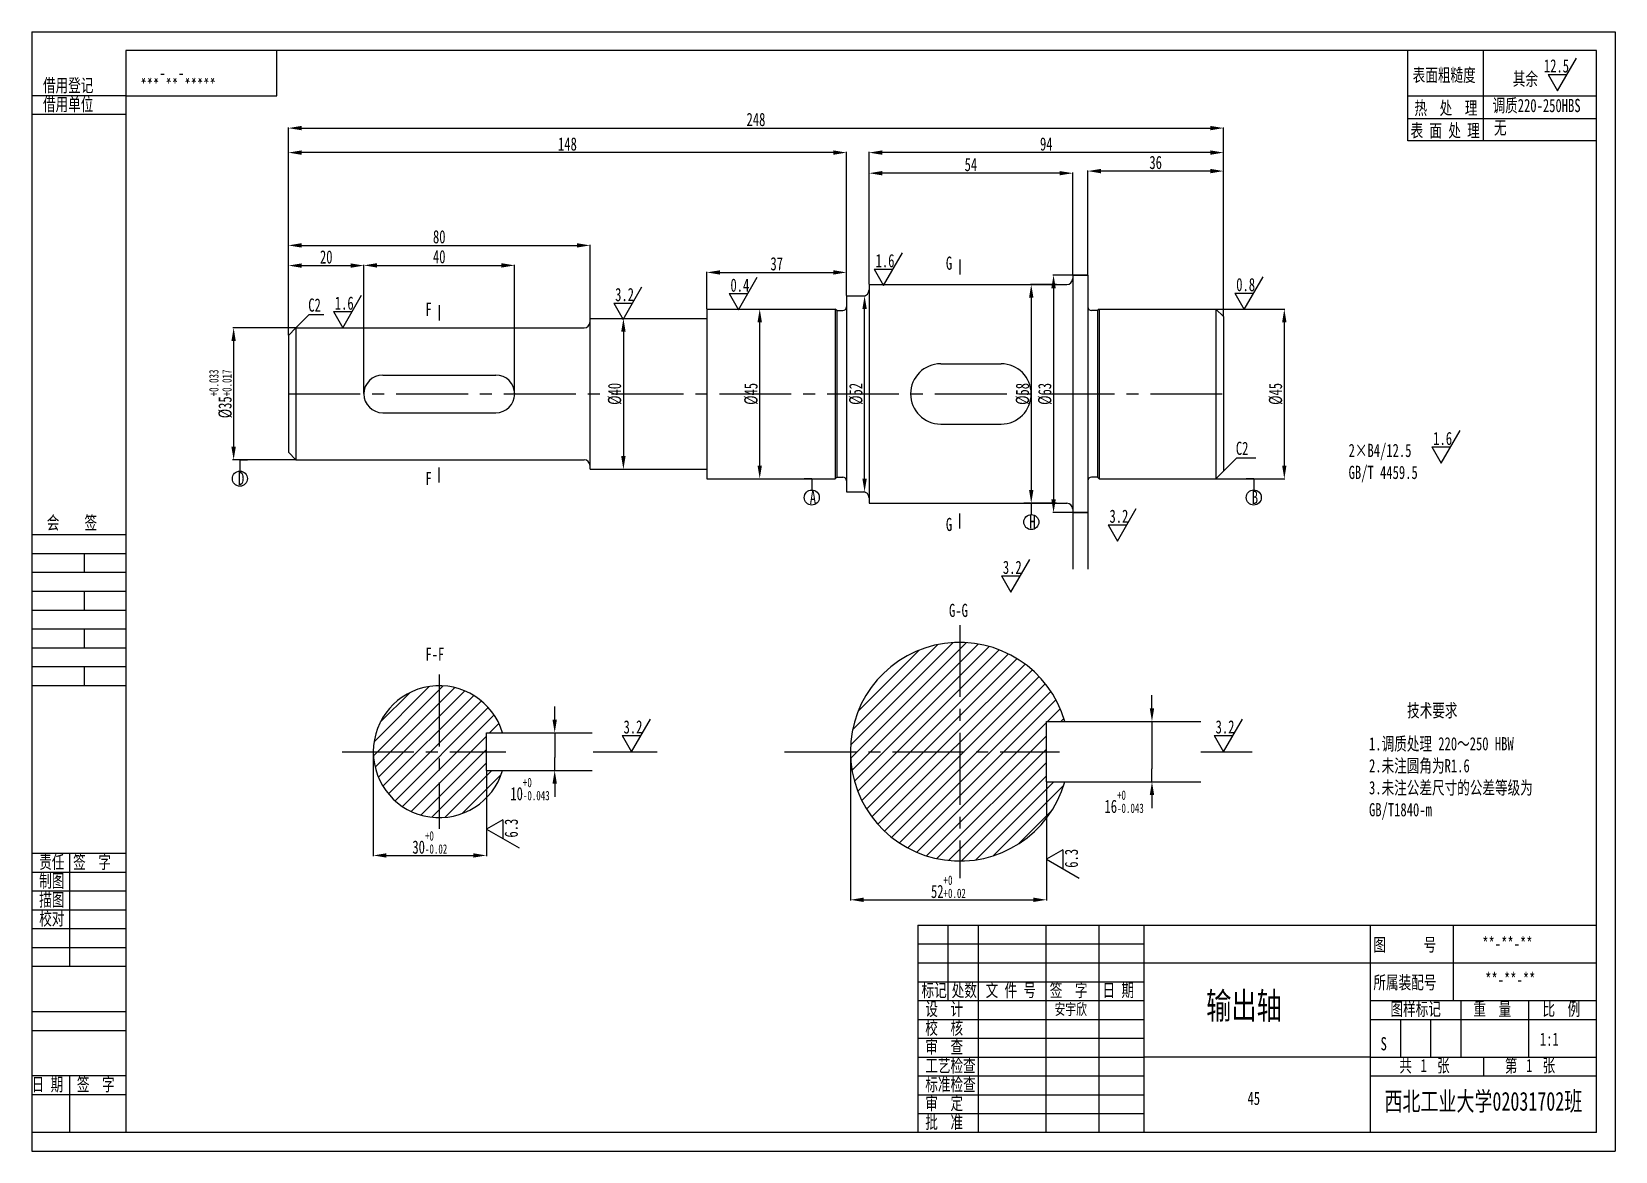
# Model space of a CAD drawing. Header units: inches. Extents: x 0 to 420, y 0 to 297.
import ezdxf

# ---------------------------------------------------------------- set-up
doc = ezdxf.new("R2010")
doc.units = ezdxf.units.IN
doc.header["$MEASUREMENT"] = 0
doc.linetypes.add('CENTER2', pattern=[28.575, 19.05, -3.175, 3.175, -3.175])
doc.layers.add('AM_6', color=140, linetype='Continuous', lineweight=30)
for name, color, linetype in [('中心线', 10, 'CENTER2'), ('文字层', 7, 'Continuous'), ('标注层', 7, 'Continuous'), ('粗实线', 5, 'Continuous'), ('细实线', 7, 'Continuous')]:
    doc.layers.add(name, color=color, linetype=linetype)
doc.styles.get("Standard").update_dxf_attribs({"font": ''})
doc.styles.add('仿宋3', font='', dxfattribs={"width": 0.7, "height": 3})
doc.styles.add('仿宋3.5', font='', dxfattribs={"width": 0.7, "height": 3.5})
doc.styles.add('仿宋5', font='', dxfattribs={"width": 0.7, "height": 5})
doc.styles.add('仿宋7', font='', dxfattribs={"width": 0.7, "height": 7})
doc.styles.get('Standard').set_extended_font_data('SimSun')
doc.styles.get('仿宋3').set_extended_font_data('FangSong_GB2312')
doc.styles.get('仿宋3.5').set_extended_font_data('FangSong')
doc.styles.get('仿宋5').set_extended_font_data('FangSong')
doc.styles.get('仿宋7').set_extended_font_data('FangSong')
doc.dimstyles.new('Scale_1_1_φ$0', dxfattribs={"dimtxt": 3.5, "dimasz": 3.5, "dimexe": 0.18, "dimexo": 0.0625, "dimgap": 0.5, "dimtad": 1, "dimtoh": 1, "dimdec": 3, "dimdsep": 46, "dimtxsty": '仿宋3.5', "dimcen": 0.09, "dimadec": 0, "dimazin": 2, "dimtp": 0.089, "dimtfac": 0.7, "dimtdec": 3, "dimtmove": 2, "dimatfit": 3, "dimfxl": 1, "dimarcsym": 0})

# ---------------------------------------------------------------- blocks, each defined once
blk = doc.blocks.new('*D4')
at = {"layer": 'Defpoints', "color": 0, "transparency": 16777216}
for p in [(316.27, 271.42), (316.27, 221.42), (68.27, 216.42)]:
    blk.add_point(p, dxfattribs=at)
at = {"layer": '标注层', "color": 0, "lineweight": -2, "transparency": 16777216}
for p, q in [((68.27, 216.48), (68.27, 271.6)), ((71.77, 271.42), (312.77, 271.42)), ((316.27, 221.48), (316.27, 271.6))]:
    blk.add_line(p, q, dxfattribs=at)
at = {"layer": '标注层', "color": 0, "transparency": 16777216}
for points in [[(71.77, 272), (71.77, 270.84), (68.27, 271.42)], [(312.77, 272), (312.77, 270.84), (316.27, 271.42)]]:
    blk.add_solid(points, dxfattribs=at)
at = {"layer": '标注层', "color": 0, "transparency": 16777216, "insert": (192.27, 273.69), "char_height": 3.5, "attachment_point": 5, "style": '仿宋3.5'}
blk.add_mtext('248', dxfattribs=at)
blk = doc.blocks.new('*D5')
at = {"layer": 'Defpoints', "color": 0, "transparency": 16777216}
for p in [(280.27, 260.02), (280.27, 232.42), (316.27, 221.42)]:
    blk.add_point(p, dxfattribs=at)
at = {"layer": '标注层', "color": 0, "lineweight": -2, "transparency": 16777216}
for p, q in [((280.27, 232.48), (280.27, 260.2)), ((312.77, 260.02), (283.77, 260.02)), ((316.27, 221.48), (316.27, 260.2))]:
    blk.add_line(p, q, dxfattribs=at)
at = {"layer": '标注层', "color": 0, "transparency": 16777216}
for points in [[(283.77, 260.6), (283.77, 259.43), (280.27, 260.02)], [(312.77, 260.6), (312.77, 259.43), (316.27, 260.02)]]:
    blk.add_solid(points, dxfattribs=at)
at = {"layer": '标注层', "color": 0, "transparency": 16777216, "insert": (298.27, 262.29), "char_height": 3.5, "attachment_point": 5, "style": '仿宋3.5'}
blk.add_mtext('36', dxfattribs=at)
blk = doc.blocks.new('*D6')
at = {"layer": 'Defpoints', "color": 0, "transparency": 16777216}
for p in [(148.27, 240.31), (148.27, 220.92), (68.27, 216.42)]:
    blk.add_point(p, dxfattribs=at)
at = {"layer": '标注层', "color": 0, "lineweight": -2, "transparency": 16777216}
for p, q in [((68.27, 216.48), (68.27, 240.49)), ((71.77, 240.31), (144.77, 240.31)), ((148.27, 220.98), (148.27, 240.49))]:
    blk.add_line(p, q, dxfattribs=at)
at = {"layer": '标注层', "color": 0, "transparency": 16777216}
for points in [[(71.77, 240.89), (71.77, 239.73), (68.27, 240.31)], [(144.77, 240.89), (144.77, 239.73), (148.27, 240.31)]]:
    blk.add_solid(points, dxfattribs=at)
at = {"layer": '标注层', "color": 0, "transparency": 16777216, "insert": (108.27, 242.58), "char_height": 3.5, "attachment_point": 5, "style": '仿宋3.5'}
blk.add_mtext('80', dxfattribs=at)
blk = doc.blocks.new('*D7')
at = {"layer": 'Defpoints', "color": 0, "transparency": 16777216}
for p in [(128.27, 235.01), (88.27, 200.92), (128.27, 200.92)]:
    blk.add_point(p, dxfattribs=at)
at = {"layer": '标注层', "color": 0, "lineweight": -2, "transparency": 16777216}
for p, q in [((88.27, 200.98), (88.27, 235.19)), ((91.77, 235.01), (124.77, 235.01)), ((128.27, 200.98), (128.27, 235.19))]:
    blk.add_line(p, q, dxfattribs=at)
at = {"layer": '标注层', "color": 0, "transparency": 16777216}
for points in [[(91.77, 235.59), (91.77, 234.42), (88.27, 235.01)], [(124.77, 235.59), (124.77, 234.42), (128.27, 235.01)]]:
    blk.add_solid(points, dxfattribs=at)
at = {"layer": '标注层', "color": 0, "transparency": 16777216, "insert": (108.27, 237.28), "char_height": 3.5, "attachment_point": 5, "style": '仿宋3.5'}
blk.add_mtext('40', dxfattribs=at)
blk = doc.blocks.new('*D8')
at = {"layer": 'Defpoints', "color": 0, "transparency": 16777216}
for p in [(88.27, 234.95), (68.27, 216.42), (88.27, 200.92)]:
    blk.add_point(p, dxfattribs=at)
at = {"layer": '标注层', "color": 0, "lineweight": -2, "transparency": 16777216}
for p, q in [((68.27, 216.48), (68.27, 235.13)), ((71.77, 234.95), (84.77, 234.95)), ((88.27, 200.98), (88.27, 235.13))]:
    blk.add_line(p, q, dxfattribs=at)
at = {"layer": '标注层', "color": 0, "transparency": 16777216}
for points in [[(71.77, 235.53), (71.77, 234.37), (68.27, 234.95)], [(84.77, 235.53), (84.77, 234.37), (88.27, 234.95)]]:
    blk.add_solid(points, dxfattribs=at)
at = {"layer": '标注层', "color": 0, "transparency": 16777216, "insert": (78.3, 237.22), "char_height": 3.5, "attachment_point": 5, "style": '仿宋3.5'}
blk.add_mtext('20', dxfattribs=at)
blk = doc.blocks.new('*D9')
at = {"layer": 'Defpoints', "color": 0, "transparency": 16777216}
for p in [(216.27, 233.14), (216.27, 226.92), (179.27, 223.42)]:
    blk.add_point(p, dxfattribs=at)
at = {"layer": '标注层', "color": 0, "lineweight": -2, "transparency": 16777216}
for p, q in [((179.27, 223.48), (179.27, 233.32)), ((182.77, 233.14), (212.77, 233.14)), ((216.27, 226.98), (216.27, 233.32))]:
    blk.add_line(p, q, dxfattribs=at)
at = {"layer": '标注层', "color": 0, "transparency": 16777216}
for points in [[(182.77, 233.72), (182.77, 232.55), (179.27, 233.14)], [(212.77, 233.72), (212.77, 232.55), (216.27, 233.14)]]:
    blk.add_solid(points, dxfattribs=at)
at = {"layer": '标注层', "color": 0, "transparency": 16777216, "insert": (197.77, 235.41), "char_height": 3.5, "attachment_point": 5, "style": '仿宋3.5'}
blk.add_mtext('37', dxfattribs=at)
blk = doc.blocks.new('*D10')
at = {"layer": 'Defpoints', "color": 0, "transparency": 16777216}
for p in [(68.27, 264.92), (216.27, 226.92), (68.27, 216.42)]:
    blk.add_point(p, dxfattribs=at)
at = {"layer": '标注层', "color": 0, "lineweight": -2, "transparency": 16777216}
for p, q in [((68.27, 216.48), (68.27, 265.1)), ((212.77, 264.92), (71.77, 264.92)), ((216.27, 226.98), (216.27, 265.1))]:
    blk.add_line(p, q, dxfattribs=at)
at = {"layer": '标注层', "color": 0, "transparency": 16777216}
for points in [[(71.77, 265.51), (71.77, 264.34), (68.27, 264.92)], [(212.77, 265.51), (212.77, 264.34), (216.27, 264.92)]]:
    blk.add_solid(points, dxfattribs=at)
at = {"layer": '标注层', "color": 0, "transparency": 16777216, "insert": (142.27, 267.19), "char_height": 3.5, "attachment_point": 5, "style": '仿宋3.5'}
blk.add_mtext('148', dxfattribs=at)
blk = doc.blocks.new('*D11')
at = {"layer": 'Defpoints', "color": 0, "transparency": 16777216}
for p in [(222.27, 264.92), (222.27, 229.92), (316.27, 221.42)]:
    blk.add_point(p, dxfattribs=at)
at = {"layer": '标注层', "color": 0, "lineweight": -2, "transparency": 16777216}
for p, q in [((222.27, 229.98), (222.27, 265.1)), ((312.77, 264.92), (225.77, 264.92)), ((316.27, 221.48), (316.27, 265.1))]:
    blk.add_line(p, q, dxfattribs=at)
at = {"layer": '标注层', "color": 0, "transparency": 16777216}
for points in [[(225.77, 265.51), (225.77, 264.34), (222.27, 264.92)], [(312.77, 265.51), (312.77, 264.34), (316.27, 264.92)]]:
    blk.add_solid(points, dxfattribs=at)
at = {"layer": '标注层', "color": 0, "transparency": 16777216, "insert": (269.27, 267.19), "char_height": 3.5, "attachment_point": 5, "style": '仿宋3.5'}
blk.add_mtext('94', dxfattribs=at)
blk = doc.blocks.new('*D12')
at = {"layer": 'Defpoints', "color": 0, "transparency": 16777216}
for p in [(125.04, 111), (125.04, 101), (138.89, 101)]:
    blk.add_point(p, dxfattribs=at)
at = {"layer": '标注层', "color": 0, "lineweight": -2, "transparency": 16777216}
for p, q in [((138.89, 114.5), (138.89, 118)), ((125.11, 111), (139.07, 111)), ((138.89, 111), (138.89, 107.5)), ((138.89, 107.5), (138.89, 104.5)), ((125.11, 101), (139.07, 101)), ((138.89, 101), (138.89, 104.5)), ((138.89, 97.5), (138.89, 94))]:
    blk.add_line(p, q, dxfattribs=at)
at = {"layer": '标注层', "color": 0, "transparency": 16777216}
for points in [[(138.31, 114.5), (139.47, 114.5), (138.89, 111)], [(138.31, 97.5), (139.47, 97.5), (138.89, 101)]]:
    blk.add_solid(points, dxfattribs=at)
at = {"layer": '标注层', "color": 0, "transparency": 16777216, "insert": (132.34, 96.07), "char_height": 3.5, "attachment_point": 5, "style": '仿宋3.5'}
blk.add_mtext('10{}{\\H0.71x;\\C92;\\S+0^ -0.043;}', dxfattribs=at)
blk = doc.blocks.new('*D13')
at = {"layer": 'Defpoints', "color": 0, "transparency": 16777216}
for p in [(90.77, 106), (120.77, 101), (120.77, 78.49)]:
    blk.add_point(p, dxfattribs=at)
at = {"layer": '标注层', "color": 0, "lineweight": -2, "transparency": 16777216}
for p, q in [((90.77, 105.94), (90.77, 78.31)), ((120.77, 100.94), (120.77, 78.31)), ((94.27, 78.49), (117.27, 78.49))]:
    blk.add_line(p, q, dxfattribs=at)
at = {"layer": '标注层', "color": 0, "transparency": 16777216}
for points in [[(94.27, 79.07), (94.27, 77.91), (90.77, 78.49)], [(117.27, 79.07), (117.27, 77.91), (120.77, 78.49)]]:
    blk.add_solid(points, dxfattribs=at)
at = {"layer": '标注层', "color": 0, "transparency": 16777216, "insert": (105.77, 81.91), "char_height": 3.5, "attachment_point": 5, "style": '仿宋3.5'}
blk.add_mtext('30{}{\\H0.71x;\\C92;\\S+0^ -0.02;}', dxfattribs=at)
blk = doc.blocks.new('*D14')
at = {"layer": 'Defpoints', "color": 0, "transparency": 16777216}
for p in [(274.18, 114), (274.18, 98), (297.29, 98)]:
    blk.add_point(p, dxfattribs=at)
at = {"layer": '细实线', "color": 0, "lineweight": -2, "transparency": 16777216}
for p, q in [((297.29, 117.5), (297.29, 121)), ((274.24, 114), (297.47, 114)), ((297.29, 114), (297.29, 110.5)), ((297.29, 110.5), (297.29, 101.5)), ((297.29, 98), (297.29, 101.5)), ((274.24, 98), (297.47, 98)), ((297.29, 94.5), (297.29, 91))]:
    blk.add_line(p, q, dxfattribs=at)
at = {"layer": '细实线', "color": 0, "transparency": 16777216}
for points in [[(296.71, 117.5), (297.88, 117.5), (297.29, 114)], [(296.71, 94.5), (297.88, 94.5), (297.29, 98)]]:
    blk.add_solid(points, dxfattribs=at)
at = {"layer": '细实线', "color": 0, "transparency": 16777216, "insert": (289.91, 92.72), "char_height": 3.5, "attachment_point": 5, "style": '仿宋3.5'}
blk.add_mtext('16{}{\\H0.71x;\\C92;\\S+0^ -0.043;}', dxfattribs=at)
blk = doc.blocks.new('*D15')
at = {"layer": 'Defpoints', "color": 0, "transparency": 16777216}
for p in [(217.31, 106), (269.31, 98), (269.31, 66.72)]:
    blk.add_point(p, dxfattribs=at)
at = {"layer": '细实线', "color": 0, "lineweight": -2, "transparency": 16777216}
for p, q in [((217.31, 105.94), (217.31, 66.54)), ((269.31, 97.94), (269.31, 66.54)), ((220.81, 66.72), (265.81, 66.72))]:
    blk.add_line(p, q, dxfattribs=at)
at = {"layer": '细实线', "color": 0, "transparency": 16777216}
for points in [[(220.81, 67.3), (220.81, 66.14), (217.31, 66.72)], [(265.81, 67.3), (265.81, 66.14), (269.31, 66.72)]]:
    blk.add_solid(points, dxfattribs=at)
at = {"layer": '细实线', "color": 0, "transparency": 16777216, "insert": (243.31, 70.15), "char_height": 3.5, "attachment_point": 5, "style": '仿宋3.5'}
blk.add_mtext('52{}{\\H0.71x;\\C92;\\S+0^ +0.02;}', dxfattribs=at)
blk = doc.blocks.new('*D16')
at = {"layer": 'Defpoints', "color": 0, "transparency": 16777216}
for p in [(222.27, 259.46), (276.27, 232.42), (222.27, 229.92)]:
    blk.add_point(p, dxfattribs=at)
at = {"layer": '标注层', "color": 0, "lineweight": -2, "transparency": 16777216}
for p, q in [((222.27, 229.98), (222.27, 259.64)), ((272.77, 259.46), (225.77, 259.46)), ((276.27, 232.48), (276.27, 259.64))]:
    blk.add_line(p, q, dxfattribs=at)
at = {"layer": '标注层', "color": 0, "transparency": 16777216}
for points in [[(225.77, 260.04), (225.77, 258.88), (222.27, 259.46)], [(272.77, 260.04), (272.77, 258.88), (276.27, 259.46)]]:
    blk.add_solid(points, dxfattribs=at)
at = {"layer": '标注层', "color": 0, "transparency": 16777216, "insert": (249.27, 261.73), "char_height": 3.5, "attachment_point": 5, "style": '仿宋3.5'}
blk.add_mtext('54', dxfattribs=at)
blk = doc.blocks.new('*D17')
at = {"layer": 'Defpoints', "color": 0, "transparency": 16777216}
for p in [(70.27, 218.42), (53.74, 183.42), (70.27, 183.42)]:
    blk.add_point(p, dxfattribs=at)
at = {"layer": '标注层', "color": 0, "lineweight": -2, "transparency": 16777216}
for p, q in [((70.21, 218.42), (53.56, 218.42)), ((53.74, 214.92), (53.74, 186.92)), ((70.21, 183.42), (53.56, 183.42))]:
    blk.add_line(p, q, dxfattribs=at)
at = {"layer": '标注层', "color": 0, "transparency": 16777216}
for points in [[(53.15, 214.92), (54.32, 214.92), (53.74, 218.42)], [(53.15, 186.92), (54.32, 186.92), (53.74, 183.42)]]:
    blk.add_solid(points, dxfattribs=at)
at = {"layer": '标注层', "color": 0, "transparency": 16777216, "insert": (50.3, 200.92), "char_height": 3.5, "attachment_point": 5, "rotation": 90, "style": '仿宋3.5'}
blk.add_mtext('%%c35{}{\\H0.71x;\\C92;\\S+0.033^ +0.017;}', dxfattribs=at)
blk = doc.blocks.new('*D18')
at = {"layer": 'Defpoints', "color": 0, "transparency": 16777216}
for p in [(148.27, 220.92), (148.27, 180.92), (157.11, 180.92)]:
    blk.add_point(p, dxfattribs=at)
at = {"layer": '标注层', "color": 0, "lineweight": -2, "transparency": 16777216}
for p, q in [((148.34, 220.92), (157.29, 220.92)), ((157.11, 217.42), (157.11, 184.42)), ((148.34, 180.92), (157.29, 180.92))]:
    blk.add_line(p, q, dxfattribs=at)
at = {"layer": '标注层', "color": 0, "transparency": 16777216}
for points in [[(156.53, 217.42), (157.7, 217.42), (157.11, 220.92)], [(156.53, 184.42), (157.7, 184.42), (157.11, 180.92)]]:
    blk.add_solid(points, dxfattribs=at)
at = {"layer": '标注层', "color": 0, "transparency": 16777216, "insert": (154.84, 200.92), "char_height": 3.5, "attachment_point": 5, "rotation": 90, "style": '仿宋3.5'}
blk.add_mtext('%%c40', dxfattribs=at)
blk = doc.blocks.new('*D19')
at = {"layer": 'Defpoints', "color": 0, "transparency": 16777216}
for p in [(179.27, 223.42), (193.27, 223.42), (179.27, 178.42)]:
    blk.add_point(p, dxfattribs=at)
at = {"layer": '标注层', "color": 0, "lineweight": -2, "transparency": 16777216}
for p, q in [((179.34, 223.42), (193.45, 223.42)), ((193.27, 181.92), (193.27, 219.92)), ((179.34, 178.42), (193.45, 178.42))]:
    blk.add_line(p, q, dxfattribs=at)
at = {"layer": '标注层', "color": 0, "transparency": 16777216}
for points in [[(192.68, 219.92), (193.85, 219.92), (193.27, 223.42)], [(192.68, 181.92), (193.85, 181.92), (193.27, 178.42)]]:
    blk.add_solid(points, dxfattribs=at)
at = {"layer": '标注层', "color": 0, "transparency": 16777216, "insert": (191, 200.92), "char_height": 3.5, "attachment_point": 5, "rotation": 90, "style": '仿宋3.5'}
blk.add_mtext('%%c45', dxfattribs=at)
blk = doc.blocks.new('*D20')
at = {"layer": 'Defpoints', "color": 0, "transparency": 16777216}
for p in [(216.27, 226.92), (221.08, 226.92), (216.27, 174.92)]:
    blk.add_point(p, dxfattribs=at)
at = {"layer": '标注层', "color": 0, "lineweight": -2, "transparency": 16777216}
for p, q in [((216.34, 226.92), (221.26, 226.92)), ((221.08, 178.42), (221.08, 223.42)), ((216.34, 174.92), (221.26, 174.92))]:
    blk.add_line(p, q, dxfattribs=at)
at = {"layer": '标注层', "color": 0, "transparency": 16777216}
for points in [[(220.49, 223.42), (221.66, 223.42), (221.08, 226.92)], [(220.49, 178.42), (221.66, 178.42), (221.08, 174.92)]]:
    blk.add_solid(points, dxfattribs=at)
at = {"layer": '标注层', "color": 0, "transparency": 16777216, "insert": (218.81, 200.92), "char_height": 3.5, "attachment_point": 5, "rotation": 90, "style": '仿宋3.5'}
blk.add_mtext('%%c52', dxfattribs=at)
blk = doc.blocks.new('*D21')
at = {"layer": 'Defpoints', "color": 0, "transparency": 16777216}
for p in [(272.05, 229.92), (265.27, 171.92), (272.05, 171.92)]:
    blk.add_point(p, dxfattribs=at)
at = {"layer": '标注层', "color": 0, "lineweight": -2, "transparency": 16777216}
for p, q in [((271.99, 229.92), (265.09, 229.92)), ((265.27, 226.42), (265.27, 175.42)), ((271.99, 171.92), (265.09, 171.92))]:
    blk.add_line(p, q, dxfattribs=at)
at = {"layer": '标注层', "color": 0, "transparency": 16777216}
for points in [[(264.69, 226.42), (265.86, 226.42), (265.27, 229.92)], [(264.69, 175.42), (265.86, 175.42), (265.27, 171.92)]]:
    blk.add_solid(points, dxfattribs=at)
at = {"layer": '标注层', "color": 0, "transparency": 16777216, "insert": (263, 200.92), "char_height": 3.5, "attachment_point": 5, "rotation": 90, "style": '仿宋3.5'}
blk.add_mtext('%%c58', dxfattribs=at)
blk = doc.blocks.new('*D22')
at = {"layer": 'Defpoints', "color": 0, "transparency": 16777216}
for p in [(314.27, 223.42), (314.27, 178.42), (332.39, 178.42)]:
    blk.add_point(p, dxfattribs=at)
at = {"layer": '标注层', "color": 0, "lineweight": -2, "transparency": 16777216}
for p, q in [((314.34, 223.42), (332.57, 223.42)), ((332.39, 219.92), (332.39, 181.92)), ((314.34, 178.42), (332.57, 178.42))]:
    blk.add_line(p, q, dxfattribs=at)
at = {"layer": '标注层', "color": 0, "transparency": 16777216}
for points in [[(331.81, 219.92), (332.97, 219.92), (332.39, 223.42)], [(331.81, 181.92), (332.97, 181.92), (332.39, 178.42)]]:
    blk.add_solid(points, dxfattribs=at)
at = {"layer": '标注层', "color": 0, "transparency": 16777216, "insert": (330.12, 200.92), "char_height": 3.5, "attachment_point": 5, "rotation": 90, "style": '仿宋3.5'}
blk.add_mtext('%%c45', dxfattribs=at)
blk = doc.blocks.new('*D23')
at = {"layer": 'Defpoints', "color": 0, "transparency": 16777216}
for p in [(280.27, 232.42), (271.19, 169.42), (280.27, 169.42)]:
    blk.add_point(p, dxfattribs=at)
at = {"layer": '标注层', "color": 0, "lineweight": -2, "transparency": 16777216}
for p, q in [((280.21, 232.42), (271.01, 232.42)), ((271.19, 228.92), (271.19, 172.92)), ((280.21, 169.42), (271.01, 169.42))]:
    blk.add_line(p, q, dxfattribs=at)
at = {"layer": '标注层', "color": 0, "transparency": 16777216}
for points in [[(270.61, 228.92), (271.78, 228.92), (271.19, 232.42)], [(270.61, 172.92), (271.78, 172.92), (271.19, 169.42)]]:
    blk.add_solid(points, dxfattribs=at)
at = {"layer": '标注层', "color": 0, "transparency": 16777216, "insert": (268.92, 200.92), "char_height": 3.5, "attachment_point": 5, "rotation": 90, "style": '仿宋3.5'}
blk.add_mtext('%%c63', dxfattribs=at)

msp = doc.modelspace()

# ---------------------------------------------------------------- hatches: boundary and pattern name
at = {"layer": '标注层'}
h = msp.add_hatch(dxfattribs=at)
h.set_pattern_fill('ANSI31', color=256, scale=20)
h.paths.add_polyline_path([(108.2737, 123.5036, 0.41421356), (90.7737, 106.0036), (108.2737, 106.0036)])
h.paths.add_polyline_path([(108.2737, 123.5036), (108.2737, 106.0036), (120.7737, 106.0036), (120.7737, 111.0036), (125.0442, 111.0036, 0.33167927)])
h.paths.add_polyline_path([(125.0442, 101.0036), (120.7737, 101.0036), (120.7737, 106.0036), (108.2737, 106.0036), (108.2737, 88.5036, 0.33167927)])
h.paths.add_polyline_path([(108.2737, 106.0036), (90.7737, 106.0036, 0.41421356), (108.2737, 88.5036)])
h.paths.add_polyline_path([(246.3061, 135.0036, 0.41421356), (217.3061, 106.0036), (246.3061, 106.0036)])
h.paths.add_polyline_path([(246.3061, 135.0036), (246.3061, 106.0036), (269.3061, 106.0036), (269.3061, 114.0036), (274.1808, 114.0036, 0.33453033)])
h.paths.add_polyline_path([(274.1808, 98.0036), (269.3061, 98.0036), (269.3061, 106.0036), (246.3061, 106.0036), (246.3061, 77.0036, 0.33453033)])
h.paths.add_polyline_path([(246.3061, 106.0036), (217.3061, 106.0036, 0.41421356), (246.3061, 77.0036)])

# ---------------------------------------------------------------- linework, layer by layer
at = {"layer": '中心线'}
for p, q in [((68.2737, 200.9208), (316.2737, 200.9208)), ((246.3061, 139.5678), (246.3061, 72.4393)), ((108.2737, 126.4541), (108.2737, 85.553)), ((82.505, 106.0036), (125.933, 106.0036)), ((199.8604, 106.0036), (272.8055, 106.0036)), ((377.4859, 107.5603), (377.4859, 107.5603))]:
    msp.add_line(p, q, dxfattribs=at)
at = {"layer": '标注层'}
for p, q in [((246.3061, 236.6097), (246.3061, 232.6097)), ((108.2737, 224.4208), (108.2737, 220.4208)), ((70.2737, 218.4208), (73.8092, 221.9563)), ((73.8092, 221.9563), (77.6537, 221.9563)), ((55.3971, 183.4381), (53.3971, 183.4381)), ((55.3971, 183.4381), (55.3971, 180.4381)), ((55.3971, 183.4381), (57.3971, 183.4381)), ((108.2737, 177.4208), (108.2737, 181.4208)), ((316.2737, 180.4208), (319.8092, 183.9563)), ((319.8092, 183.9563), (324.8091, 183.934)), ((207.0625, 178.4208), (205.0625, 178.4208)), ((207.0625, 178.4208), (207.0625, 175.4208)), ((207.0625, 178.4208), (209.0625, 178.4208)), ((324.2812, 178.4297), (322.2812, 178.4297)), ((324.2812, 178.4297), (324.2812, 175.4297)), ((324.2812, 178.4297), (326.2812, 178.4297)), ((246.3061, 165.2319), (246.3061, 169.2319)), ((254.8651, 171.9208), (256.8651, 171.9208)), ((265.2896, 171.9208), (263.2896, 171.9208)), ((265.2896, 171.9208), (265.2896, 168.9208)), ((276.2737, 169.4208), (276.2737, 154.4208)), ((280.2737, 169.4208), (280.2737, 154.4208)), ((274.1808, 114.0036), (310.2593, 114.0036)), ((125.0442, 111.0036), (148.8627, 111.0036)), ((149.0547, 106.0036), (166.0232, 106.0036)), ((310.2301, 106.0036), (323.8972, 106.0036)), ((125.0442, 101.0036), (148.8627, 101.0036)), ((274.1808, 98.0036), (310.2593, 98.0036))]:
    msp.add_line(p, q, dxfattribs=at)
for points in [[(246.3061, 236.6097, 0, 0, 0), (254.3061, 236.6097, 2, 0, 0), (260.5452, 236.6097, 0, 0, 0)], [(108.2737, 224.4208, 0, 0, 0), (116.2737, 224.4208, 2, 0, 0), (122.5128, 224.4208, 0, 0, 0)], [(108.2737, 177.4208, 0, 0, 0), (116.2737, 177.4208, 2, 0, 0), (122.5128, 177.4208, 0, 0, 0)], [(246.3061, 165.2319, 0, 0, 0), (254.3061, 165.2319, 2, 0, 0), (260.5452, 165.2319, 0, 0, 0)]]:
    msp.add_lwpolyline(points, format="xyseb", dxfattribs=at)
for centre in [(55.3971, 178.4381), (207.0625, 173.4208), (324.2812, 173.4297), (265.2896, 166.9208)]:
    msp.add_circle(centre, 2, dxfattribs=at)
at = {"layer": '粗实线'}
for p, q in [((25.1792, 292.0007), (25.1792, 5.0007)), ((415.1792, 292.0007), (25.1792, 292.0007)), ((365.1792, 268.0007), (365.1792, 292.0007)), ((385.1792, 268.0007), (385.1792, 292.0007)), ((415.1792, 5.0007), (415.1792, 292.0007)), ((415.1792, 268.0007), (365.1792, 268.0007)), ((276.2737, 232.4208), (276.2737, 169.4208)), ((276.2737, 232.4208), (280.2737, 232.4208)), ((280.2737, 232.4208), (280.2737, 169.4208)), ((216.2737, 226.9208), (220.6737, 226.9208)), ((216.2737, 226.9208), (216.2737, 174.9208)), ((222.2737, 229.9208), (274.6737, 229.9208)), ((222.2737, 229.9208), (222.2737, 171.9208)), ((179.2737, 223.4208), (179.2737, 178.4208)), ((179.2737, 223.4208), (213.2737, 223.4208)), ((179.2737, 223.4208), (213.2737, 223.4208)), ((213.2737, 223.4208), (213.2737, 178.4208)), ((213.6737, 223.0208), (213.2737, 223.4208)), ((213.6737, 223.0208), (213.6737, 178.8208)), ((213.6737, 223.0208), (215.2737, 223.0208)), ((282.8737, 223.0208), (281.2737, 223.0208)), ((283.2737, 223.4208), (282.8737, 223.0208)), ((282.8737, 223.0208), (282.8737, 178.8208)), ((283.2737, 223.4208), (283.2737, 178.4208)), ((283.2737, 223.4208), (314.2737, 223.4208)), ((314.2737, 223.4208), (314.2737, 178.4208)), ((314.2737, 223.4208), (316.2737, 221.4208)), ((70.2737, 218.4208), (68.2737, 216.4208)), ((70.2737, 218.4208), (146.6737, 218.4208)), ((70.2737, 218.4208), (70.2737, 183.4208)), ((148.2737, 220.9208), (179.2737, 220.9208)), ((148.2737, 180.9208), (148.2737, 220.9208)), ((316.2737, 221.4208), (316.2737, 180.4208)), ((68.2737, 216.4208), (68.2737, 185.4208)), ((93.2737, 205.9208), (123.2737, 205.9208)), ((241.2737, 208.9208), (257.2737, 208.9208)), ((93.2737, 195.9208), (123.2737, 195.9208)), ((241.2737, 192.9208), (257.2737, 192.9208)), ((70.2737, 183.4208), (68.2737, 185.4208)), ((70.2737, 183.4208), (146.6737, 183.4208)), ((148.2737, 180.9208), (179.2737, 180.9208)), ((179.2737, 178.4208), (213.2737, 178.4208)), ((179.2737, 178.4208), (213.2737, 178.4208)), ((213.6737, 178.8208), (213.2737, 178.4208)), ((213.6737, 178.8208), (215.2737, 178.8208)), ((282.8737, 178.8208), (281.2737, 178.8208)), ((283.2737, 178.4208), (282.8737, 178.8208)), ((283.2737, 178.4208), (314.2737, 178.4208)), ((314.2737, 178.4208), (316.2737, 180.4208)), ((216.2737, 174.9208), (220.6737, 174.9208)), ((222.2737, 171.9208), (274.6737, 171.9208)), ((276.2737, 169.4208), (280.2737, 169.4208)), ((269.3061, 98.0036), (269.3061, 114.0036)), ((269.3061, 114.0036), (274.1808, 114.0036)), ((120.7737, 101.0036), (120.7737, 111.0036)), ((120.7737, 111.0036), (125.0442, 111.0036)), ((120.7737, 101.0036), (125.0442, 101.0036)), ((269.3061, 98.0036), (274.1808, 98.0036)), ((235.1792, 60.0007), (235.1792, 5.0007)), ((415.1792, 5.0007), (25.1792, 5.0007))]:
    msp.add_line(p, q, dxfattribs=at)
msp.add_lwpolyline([(235.1792, 60.0007), (415.1792, 60.0007)], dxfattribs=at)
for centre, radius, start, end in [((274.6737, 231.5208), 1.6, 270, 0), ((220.6737, 228.5208), 1.6, 270, 0), ((215.2737, 224.0208), 1, 270, 0), ((281.2737, 224.0208), 1, 180, 270), ((146.6737, 220.0208), 1.6, 270, 0), ((93.2737, 200.9208), 5, 90, 270), ((123.2737, 200.9208), 5, 270, 90), ((241.2737, 200.9208), 8, 90, 270), ((257.2737, 200.9208), 8, 270, 90), ((146.6737, 181.8208), 1.6, 0, 90), ((215.2737, 177.8208), 1, 0, 90), ((281.2737, 177.8208), 1, 90, 180), ((220.6737, 173.3208), 1.6, 360, 90), ((274.6737, 170.3208), 1.6, 0, 90), ((246.3061, 106.0036), 29, 16.013394, 343.986606), ((108.2737, 106.0036), 17.5, 16.60155, 343.39845)]:
    msp.add_arc(centre, radius, start, end, dxfattribs=at)
at = {"layer": '细实线'}
for p, q in [((0.1792, 297.0007), (0.1792, 0.0007)), ((0.1792, 297.0007), (420.1792, 297.0007)), ((420.1792, 297.0007), (420.1792, 0.0007)), ((404.8713, 281.2677), (409.8713, 289.9279)), ((404.8713, 281.2677), (409.8713, 289.9279)), ((402.3713, 285.5978), (407.3713, 285.5978)), ((402.3713, 285.5978), (404.8713, 281.2677)), ((402.3713, 285.5978), (404.8713, 281.2677)), ((25.1792, 280.0007), (0.1792, 280.0007)), ((365.1792, 280.0007), (415.1792, 280.0007)), ((25.1792, 275.0007), (0.1792, 275.0007)), ((365.1792, 274.0007), (415.1792, 274.0007)), ((226.1148, 229.6862), (231.1148, 238.3465)), ((187.617, 223.1862), (192.617, 231.8465)), ((223.6148, 234.0164), (226.1148, 229.6862)), ((223.6148, 234.0164), (228.6148, 234.0164)), ((321.7565, 223.3332), (326.7565, 231.9934)), ((82.686, 218.4208), (87.686, 227.0811)), ((157.0306, 220.6862), (162.0306, 229.3465)), ((185.117, 227.5164), (187.617, 223.1862)), ((185.117, 227.5164), (190.117, 227.5164)), ((319.2565, 227.6633), (321.7565, 223.3332)), ((319.2565, 227.6633), (324.2565, 227.6633)), ((80.186, 222.7509), (82.686, 218.4208)), ((80.186, 222.7509), (85.186, 222.7509)), ((154.5306, 225.0164), (157.0306, 220.6862)), ((154.5306, 225.0164), (159.5306, 225.0164)), ((373.9937, 182.5235), (378.9937, 191.1838)), ((371.4937, 186.8536), (373.9937, 182.5235)), ((371.4937, 186.8536), (376.4937, 186.8536)), ((288.1347, 161.8925), (293.1347, 170.5527)), ((285.6347, 166.2226), (288.1347, 161.8925)), ((285.6347, 166.2226), (290.6347, 166.2226)), ((25.1792, 163.5007), (0.1792, 163.5007)), ((25.1792, 158.5007), (0.1792, 158.5007)), ((14.1792, 153.5007), (14.1792, 158.5007)), ((259.86, 148.3289), (264.86, 156.9892)), ((25.1792, 153.5007), (0.1792, 153.5007)), ((257.36, 152.659), (259.86, 148.3289)), ((257.36, 152.659), (262.36, 152.659)), ((25.1792, 148.5007), (0.1792, 148.5007)), ((14.1792, 143.5007), (14.1792, 148.5007)), ((25.1792, 143.5007), (0.1792, 143.5007)), ((25.1792, 138.5007), (0.1792, 138.5007)), ((14.1792, 133.5007), (14.1792, 138.5007)), ((25.1792, 133.5007), (0.1792, 133.5007)), ((25.1792, 128.5007), (0.1792, 128.5007)), ((14.1792, 123.5007), (14.1792, 128.5007)), ((25.1792, 123.5007), (0.1792, 123.5007)), ((159.2642, 106.0036), (164.2642, 114.6638)), ((316.2835, 106.0036), (321.2835, 114.6638)), ((156.7642, 110.3337), (159.2642, 106.0036)), ((156.7642, 110.3337), (161.7642, 110.3337)), ((313.7835, 110.3337), (316.2835, 106.0036)), ((313.7835, 110.3337), (318.7835, 110.3337)), ((125.1009, 87.9637), (120.7708, 85.4637)), ((120.7708, 85.4637), (129.4311, 80.4637)), ((125.1009, 87.9637), (125.1009, 82.9637)), ((273.6526, 79.9562), (269.3224, 77.4562)), ((273.6526, 79.9562), (273.6526, 74.9562)), ((25.1792, 79.0007), (0.1792, 79.0007)), ((10.1792, 79.0007), (10.1792, 49.0007)), ((269.3224, 77.4562), (277.9827, 72.4562)), ((25.1792, 74.0007), (0.1792, 74.0007)), ((25.1792, 69.0007), (0.1792, 69.0007)), ((25.1792, 64.0007), (0.1792, 64.0007)), ((25.1792, 59.0007), (0.1792, 59.0007)), ((243.1792, 60.0007), (243.1792, 45.0007)), ((251.1792, 60.0007), (251.1792, 5.0007)), ((269.1792, 60.0007), (269.1792, 5.0007)), ((283.1792, 60.0007), (283.1792, 5.0007)), ((295.1792, 5.0007), (295.1792, 60.0007)), ((355.1792, 60.0007), (355.1792, 5.0007)), ((377.1792, 60.0007), (377.1792, 40.0007)), ((235.1792, 55.0007), (295.1792, 55.0007)), ((25.1792, 54.0007), (0.1792, 54.0007)), ((25.1792, 49.0007), (0.1792, 49.0007)), ((235.1792, 50.0007), (295.1792, 50.0007)), ((295.1792, 50.0007), (415.1792, 50.0007)), ((235.1792, 45.0007), (295.1792, 45.0007)), ((243.1792, 45.0007), (243.1792, 40.0007)), ((235.1792, 40.0007), (295.1792, 40.0007)), ((355.1792, 40.0007), (415.1792, 40.0007)), ((379.1792, 40.0007), (379.1792, 25.0007)), ((397.1792, 40.0007), (397.1792, 25.0007)), ((25.1792, 37.0007), (0.1792, 37.0007)), ((235.1792, 35.0007), (295.1792, 35.0007)), ((355.1792, 35.0007), (415.1792, 35.0007)), ((363.1792, 35.0007), (363.1792, 25.0007)), ((371.1792, 35.0007), (371.1792, 25.0007)), ((25.1792, 32.0007), (0.1792, 32.0007)), ((235.1792, 30.0007), (295.1792, 30.0007)), ((235.1792, 25.0007), (295.1792, 25.0007)), ((355.1792, 25.0007), (295.1792, 25.0007)), ((355.1792, 25.0007), (415.1792, 25.0007)), ((385.1792, 25.0007), (385.1792, 20.0007)), ((25.1792, 20.0007), (0.1792, 20.0007)), ((10.1792, 20.0007), (10.1792, 5.0007)), ((235.1792, 20.0007), (295.1792, 20.0007)), ((355.1792, 20.0007), (415.1792, 20.0007)), ((25.1792, 15.0007), (0.1792, 15.0007)), ((235.1792, 15.0007), (295.1792, 15.0007)), ((235.1792, 10.0007), (295.1792, 10.0007)), ((25.1792, 5.0007), (0.1792, 5.0007)), ((0.1792, 0.0007), (420.1792, 0.0007))]:
    msp.add_line(p, q, dxfattribs=at)
msp.add_lwpolyline([(25.1792, 280.0007), (65.1792, 280.0007), (65.1792, 292.0007)], dxfattribs=at)

# ---------------------------------------------------------------- texts
at = {"layer": 'AM_6', "color": 7, "lineweight": 30, "char_height": 3.5, "attachment_point": 1, "style": '仿宋3.5'}
for insert in [(73.5413, 226.2355), (319.5413, 188.2355)]:
    msp.add_mtext_dynamic_manual_height_columns('C2', width=4.982382, gutter_width=0.875, heights=[0], dxfattribs=dict(at, insert=insert))
at = {"layer": '文字层', "style": '仿宋3.5', "width": 0.7}
msp.add_text('*****-**-***', height=3.5, rotation=180, dxfattribs=at).set_placement((49.0139, 287.0086))
for s, p in [('表面粗糙度', (366.4323, 283.734)), ('热  处  理', (366.9092, 275.0007)), ('表 面 处 理', (365.8648, 269.0007)), ('图      号', (356.0165, 53.0555)), ('**-**-**', (384.882, 53.3642)), ('所属装配号', (356.0165, 43.0555)), ('**-**-**', (385.643, 43.8628)), ('标记', (236.1792, 41.0007)), ('处数', (244.1792, 41.0007)), ('文 件 号', (253.1792, 41.0007)), ('签  字', (270.1792, 41.0007)), ('日 期', (284.1792, 41.0007)), ('设  计', (237.1792, 36.0007)), ('图样标记', (360.5558, 36.0007)), ('重  量', (382.5298, 36.0007)), ('比  例', (400.8675, 36.0007)), ('校  核', (237.1792, 31.0007)), ('审  查', (237.1792, 26.0007)), ('S', (357.916, 26.7904)), ('1:1', (400.1792, 28.0007)), ('工艺检查', (237.1792, 21.0007)), ('共    张', (362.8934, 21.0007)), ('1', (368.5095, 21.0007)), ('第    张', (390.8805, 21.0007)), ('1', (396.5095, 21.0007)), ('标准检查', (237.1792, 16.0007)), ('审  定', (237.1792, 11.0007)), ('45', (322.627, 12.3021)), ('批  准', (237.1792, 6.0007))]:
    msp.add_text(s, height=3.5, dxfattribs=at).set_placement(p)
at = {"layer": '文字层', "char_height": 3.5, "style": '仿宋3.5'}
for s, insert, width, attachment_point in [('技术要求', (371.6295, 116.7489), 49.778248, 5), ('1.调质处理 220～250 HBW\\P2.未注圆角为R1.6\\P3.未注公差尺寸的公差等级为GB/T1840-m', (354.8538, 109.8699), 54.155002, 1)]:
    msp.add_mtext(s, dxfattribs=dict(at, insert=insert, width=width, attachment_point=attachment_point))
at = {"layer": '文字层', "insert": (369.8237, 39.4917), "char_height": 0.03, "attachment_point": 1, "style": '仿宋3'}
msp.add_mtext_dynamic_manual_height_columns('20180606', width=0.320257, gutter_width=15, heights=[0], dxfattribs=at)
at = {"layer": '标注层', "char_height": 3.5, "width": 3.24733, "style": '仿宋3.5'}
for s, insert, attachment_point in [('{\\fSimSun|b0|i0|c134|p2;G}', (242.6389, 233.7925), 7), ('{\\fSimSun|b0|i0|c134|p2;F}', (104.6065, 221.6036), 7), ('{\\fSimSun|b0|i0|c134|p2;D}', (54.8772, 180.238), 1), ('{\\fSimSun|b0|i0|c134|p2;F}', (104.6065, 180.238), 1), ('{\\fSimSun|b0|i0|c134|p2;A}', (206.5427, 175.2207), 1), ('{\\fSimSun|b0|i0|c134|p2;B}', (323.7614, 175.2296), 1), ('{\\fSimSun|b0|i0|c134|p2;G}', (242.6389, 168.0491), 1), ('{\\fSimSun|b0|i0|c134|p2;H}', (264.7698, 168.7207), 1), ('{\\fSimSun|b0|i0|c134|p2;G-G}', (243.4634, 145.2483), 1), ('{\\fSimSun|b0|i0|c134|p2;F-F}', (104.6065, 133.6101), 1)]:
    msp.add_mtext(s, dxfattribs=dict(at, insert=insert, attachment_point=attachment_point))
at = {"layer": '标注层', "insert": (266.7461, 39.2039), "char_height": 3, "attachment_point": 1, "style": '仿宋3'}
msp.add_mtext_dynamic_manual_height_columns('\\pxqc;{\\fSimSun|b0|i0|c134|p2;安宇欣}', width=18, gutter_width=15, heights=[4], dxfattribs=at)
at = {"layer": '粗实线', "insert": (269.1792, 40.0007), "char_height": 0.2, "attachment_point": 1}
msp.add_mtext_dynamic_manual_height_columns('安宇欣', width=14, gutter_width=1, heights=[0], dxfattribs=at)
at = {"layer": '细实线', "style": '仿宋3.5', "width": 0.7}
for s, p in [('借用登记', (3.1792, 281.0007)), ('借用单位', (3.1792, 276.0007)), ('会    签', (4.1792, 165.0007)), ('责任', (2.1792, 75.0007)), ('签  字', (11.1792, 75.0007)), ('制图', (2.1792, 70.0007)), ('描图', (2.1792, 65.0007)), ('校对', (2.1792, 60.0007)), ('日 期', (0.1792, 16.0007)), ('签  字', (12.1792, 16.0007))]:
    msp.add_text(s, height=3.5, dxfattribs=at).set_placement(p)
at = {"layer": '细实线'}
for s, insert, char_height, width, attachment_point, style in [('其余', (392.9917, 286.2174), 3.5, 22.746971, 1, '仿宋3.5'), ('12.5', (401.2332, 289.6797), 3.5, 10.373948, 1, '仿宋3.5'), ('调质220-250HBS', (387.6182, 279.1661), 3.5, 59.744577, 1, '仿宋3.5'), ('无', (387.9886, 273.2565), 3.5, 59.744577, 1, '仿宋3.5'), ('{\\fSimSun|b0|i0|c134|p2;1.6}', (223.9994, 238.0182), 3.5, 10.373948, 1, '仿宋3.5'), ('{\\fSimSun|b0|i0|c134|p2;0.4}', (185.5016, 231.5182), 3.5, 10.373948, 1, '仿宋3.5'), ('{\\fSimSun|b0|i0|c134|p2;0.8}', (319.6411, 231.6651), 3.5, 10.373948, 1, '仿宋3.5'), ('{\\fSimSun|b0|i0|c134|p2;3.2}', (154.9151, 229.0182), 3.5, 10.373948, 1, '仿宋3.5'), ('{\\fSimSun|b0|i0|c134|p2;1.6}', (80.5706, 226.7528), 3.5, 10.373948, 1, '仿宋3.5'), ('{\\fSimSun|b0|i0|c134|p2;1.6}', (371.8783, 190.8555), 3.5, 10.373948, 1, '仿宋3.5'), ('{\\fSimSun|b0|i0|c134|p2;2×B4/12.5\\PGB/T 4459.5}', (349.4452, 187.6779), 3.5, 20.338316, 1, '仿宋3.5'), ('{\\fSimSun|b0|i0|c134|p2;3.2}', (286.0193, 170.2244), 3.5, 10.373948, 1, '仿宋3.5'), ('{\\fSimSun|b0|i0|c134|p2;3.2}', (257.7445, 156.6609), 3.5, 10.373948, 1, '仿宋3.5'), ('{\\fSimSun|b0|i0|c134|p2;3.2}', (157.1488, 114.3355), 3.5, 10.373948, 1, '仿宋3.5'), ('{\\fSimSun|b0|i0|c134|p2;3.2}', (314.168, 114.3355), 3.5, 10.373948, 1, '仿宋3.5'), ('\\pxqc;输出轴', (295.4833, 38.2333), 7, 52.406161, 4, '仿宋7'), ('\\pxqc;西北工业大学02031702班', (355.1792, 13.0034), 5, 60, 4, '仿宋5')]:
    msp.add_mtext(s, dxfattribs=dict(at, insert=insert, char_height=char_height, width=width, attachment_point=attachment_point, style=style))
at = {"layer": '细实线', "char_height": 3.5, "width": 10.373948, "attachment_point": 1, "rotation": 90, "style": '仿宋3.5'}
for insert in [(125.6008, 83.2261), (274.1525, 75.2187)]:
    msp.add_mtext('6.3', dxfattribs=dict(at, insert=insert))

# ---------------------------------------------------------------- dimensions: what is measured, and where the dimension line sits
at = {"layer": '标注层'}
for base, p1, p2, text, picture, middle in [((316.2737, 271.4199), (68.2737, 216.4208), (316.2737, 221.4208), '248', '*D4', (192.2737, 271.4199)), ((68.2737, 264.9239), (216.2737, 226.9208), (68.2737, 216.4208), '148', '*D10', (142.2737, 264.9239)), ((222.2737, 264.9239), (316.2737, 221.4208), (222.2737, 229.9208), '94', '*D11', (269.2737, 264.9239)), ((222.2737, 259.4612), (276.2737, 232.4208), (222.2737, 229.9208), '54', '*D16', (249.2737, 259.4612)), ((280.2737, 260.0159), (316.2737, 221.4208), (280.2737, 232.4208), '36', '*D5', (298.2737, 260.0159)), ((148.2737, 240.3116), (68.2737, 216.4208), (148.2737, 220.9208), '80', '*D6', (108.2737, 240.3116)), ((88.2737, 234.9488), (68.2737, 216.4208), (88.2737, 200.9208), '20', '*D8', (78.2991, 234.9488)), ((128.2737, 235.0076), (88.2737, 200.9208), (128.2737, 200.9208), '40', '*D7', (108.2737, 235.0076)), ((216.2737, 233.1377), (179.2737, 223.4208), (216.2737, 226.9208), '37', '*D9', (197.7737, 233.1377))]:
    dim = msp.add_linear_dim(base=base, p1=p1, p2=p2, text=text, dimstyle='Scale_1_1_φ$0', override={"dimpost": 'φ<>', "dimtmove": 0}, dxfattribs=at)
    dim.commit()
    dim.dimension.update_dxf_attribs({"geometry": picture, "text_midpoint": middle, "dimtype": 160})
for base, p1, p2, text, override, picture, middle in [((271.1942, 169.4208), (280.2737, 232.4208), (280.2737, 169.4208), '%%c63', {"dimpost": 'φ<>', "dimtp": 0.033, "dimtm": -0.017, "dimtmove": 0}, '*D23', (271.1942, 200.9208)), ((221.0752, 226.9208), (216.2737, 174.9208), (216.2737, 226.9208), '%%c52', {"dimpost": 'φ<>', "dimtp": 0.033, "dimtm": -0.017, "dimtmove": 0}, '*D20', (221.0752, 200.9208)), ((265.2737, 171.9208), (272.0502, 229.9208), (272.0502, 171.9208), '%%c58', {"dimpost": 'φ<>', "dimtp": 0.033, "dimtm": -0.017, "dimtmove": 0}, '*D21', (265.2737, 200.9208)), ((138.8899, 101.0036), (125.0442, 111.0036), (125.0442, 101.0036), '10{}{\\H0.71x;\\C92;\\S+0^ -0.043;}', {"dimpost": 'φ<>', "dimtp": 0, "dimtm": 0.043}, '*D12', (132.3361, 96.0667))]:
    dim = msp.add_linear_dim(base=base, p1=p1, p2=p2, angle=90, text=text, dimstyle='Scale_1_1_φ$0', override=override, dxfattribs=at)
    dim.commit()
    dim.dimension.update_dxf_attribs({"geometry": picture, "text_midpoint": middle, "dimtype": 160})
for base, p1, p2, text, override, picture, middle in [((193.2662, 223.4208), (179.2737, 178.4208), (179.2737, 223.4208), '%%c45', {"dimpost": 'φ<>', "dimtp": 0.033, "dimtm": -0.017}, '*D19', (190.9962, 200.9208)), ((332.3915, 178.4208), (314.2737, 223.4208), (314.2737, 178.4208), '%%c45', {"dimpost": 'φ<>', "dimtp": 0.033, "dimtm": -0.017}, '*D22', (330.1215, 200.9208)), ((53.7363, 183.4208), (70.2737, 218.4208), (70.2737, 183.4208), '%%c35{}{\\H0.71x;\\C92;\\S+0.033^ +0.017;}', {"dimpost": 'φ<>', "dimtp": 0.033, "dimtm": -0.017, "dimtdec": 3, "dimtzin": 8}, '*D17', (50.2958, 200.9208)), ((157.1124, 180.9208), (148.2737, 220.9208), (148.2737, 180.9208), '%%c40', {"dimpost": 'φ<>', "dimtp": 0.033, "dimtm": -0.017, "dimtdec": 3, "dimtzin": 8}, '*D18', (154.8424, 200.9208))]:
    dim = msp.add_linear_dim(base=base, p1=p1, p2=p2, angle=90, text=text, dimstyle='Scale_1_1_φ$0', override=override, dxfattribs=at)
    dim.commit()
    dim.dimension.update_dxf_attribs({"geometry": picture, "text_midpoint": middle})
dim = msp.add_linear_dim(base=(120.7737, 78.4886), p1=(90.7737, 106.0036), p2=(120.7737, 101.0036), text='30{}{\\H0.71x;\\C92;\\S+0^ -0.02;}', dimstyle='Scale_1_1_φ$0', override={"dimpost": 'φ<>', "dimtp": 0, "dimtm": 0.02, "dimtdec": 3, "dimtzin": 8}, dxfattribs=at)
dim.commit()
dim.dimension.update_dxf_attribs({"geometry": '*D13', "text_midpoint": (105.7737, 81.9148)})
at = {"layer": '细实线'}
dim = msp.add_linear_dim(base=(297.2946, 98.0036), p1=(274.1808, 114.0036), p2=(274.1808, 98.0036), angle=90, text='16{}{\\H0.71x;\\C92;\\S+0^ -0.043;}', dimstyle='Scale_1_1_φ$0', override={"dimpost": 'φ<>', "dimtp": 0, "dimtm": 0.043}, dxfattribs=at)
dim.commit()
dim.dimension.update_dxf_attribs({"geometry": '*D14', "text_midpoint": (289.9104, 92.7241), "dimtype": 160})
dim = msp.add_linear_dim(base=(269.3061, 66.7191), p1=(217.3061, 106.0036), p2=(269.3061, 98.0036), text='52{}{\\H0.71x;\\C92;\\S+0^ +0.02;}', dimstyle='Scale_1_1_φ$0', override={"dimpost": 'φ<>', "dimtp": 0, "dimtm": -0.02, "dimtdec": 3, "dimtzin": 8}, dxfattribs=at)
dim.commit()
dim.dimension.update_dxf_attribs({"geometry": '*D15', "text_midpoint": (243.3061, 70.1454)})

doc.saveas('drawing.dxf')
